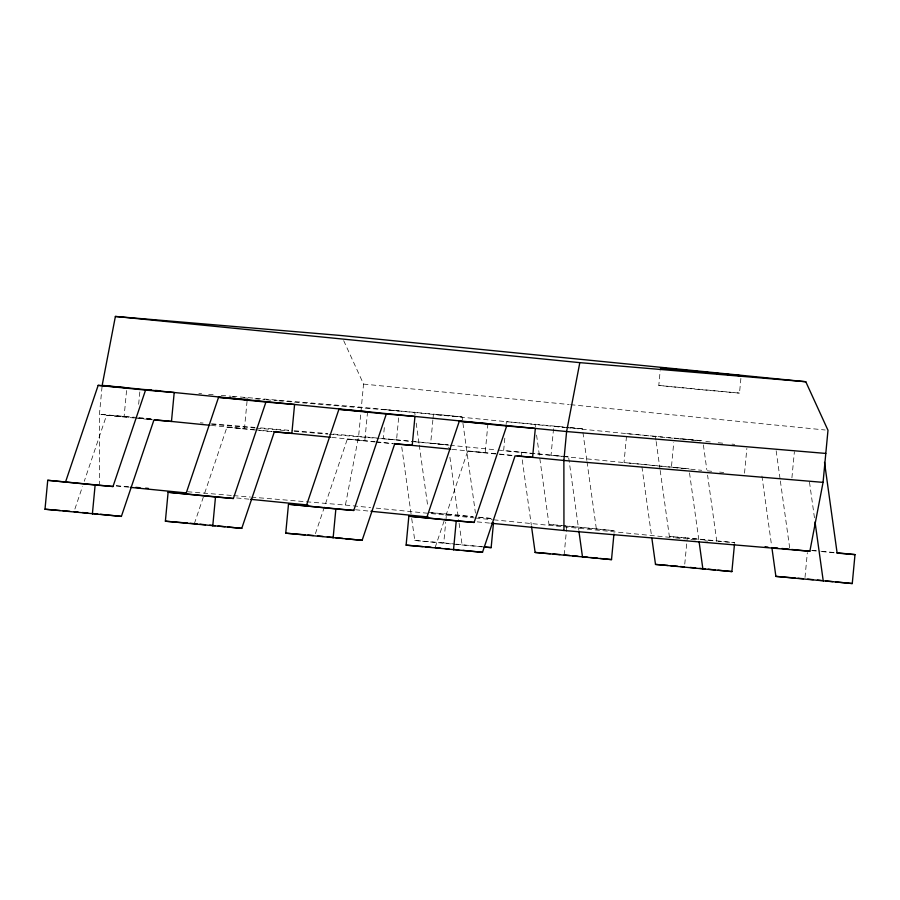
<?xml version="1.0" encoding="UTF-8"?>
<svg xmlns="http://www.w3.org/2000/svg" width="900" height="900" viewBox="0 0 900 900"><rect width="100%" height="100%" fill="white"/><g stroke="black" fill="none" stroke-linecap="round" stroke-linejoin="round"><path stroke-width="0.67" stroke-dasharray="4.5 3.38" d="M102.049 386.719L99.439 414.281L99.517 484.301M126.562 390.555L124.087 416.734L106.56 415.249L84.251 481.298M138.656 404.269L139.826 391.871M247.061 401.141L244.451 428.704L226.935 427.23L203.737 495.911M343.688 340.65L363.555 384.086L358.639 436.174L345.42 505.069L251.809 497.16M367.56 411.739L364.826 440.674L347.299 439.2L315.191 534.308M384.322 427.601L383.276 438.626L448.189 444.825L448.571 447.57M398.632 417.904L396.551 439.954L376.931 438.289M432.877 419.918L430.661 443.34L448.189 444.825M433.012 418.534L433.406 414.405L462.049 416.824L475.436 513.056M411.705 518.467L414.765 540.472L443.756 542.914L445.714 522.248M445.838 520.875L446.49 513.979L472.973 516.611M487.935 423.709L485.201 452.655L467.674 451.17L444.476 519.863M504.821 438.199L503.651 450.608L568.564 456.795L578.7 529.661M506.126 424.418L506.385 421.661L568.485 427.41M564.131 554.895L566.865 525.949L614.261 530.663L613.991 533.419M626.49 436.387L624.015 462.577L688.939 468.765L671.411 467.291L673.751 442.485M740.891 378.416L739.508 393.109L695.587 389.216L658.789 385.425L660.173 370.733M684.765 564.109L687.24 537.919L734.625 542.632L718.133 541.249M744.525 473.164L746.865 448.369M791.91 477.877L794.385 451.699M805.005 577.462L807.345 552.656M74.891 509.04L82.474 486.585M194.366 523.654L203.287 497.239M435.116 547.594L444.037 521.179M658.789 385.425L739.508 393.109M198.844 393.514L201.645 393.75M208.654 394.335L215.662 394.931M221.265 395.404L231.075 396.236M232.47 396.349L361.373 407.239L564.795 427.478M386.01 409.691L462.049 416.824M232.56 396.923L235.361 397.159M243.765 397.868L247.972 398.228M254.97 398.824L264.78 399.645M266.186 399.769L277.391 400.714M278.786 400.826L399.285 411.007M586.822 460.418L582.424 428.794L553.77 426.375L551.036 455.321L568.564 456.795M626.76 433.631L702.799 440.775L674.145 438.345M137.273 417.476L99.439 414.281L133.369 417.656M138.668 417.6L151.279 418.657M200.317 422.809L203.119 423.045M211.523 423.754L254.959 427.421M260.561 427.894L292.781 430.616M294.188 430.729L327.814 433.575M333.416 434.048L379.17 438.221M151.369 419.243L137.351 418.05L152.37 419.546M211.612 424.327L255.037 427.995M256.444 428.119L288.664 430.841M294.266 431.314L327.892 434.149M329.299 434.272L375.525 438.176M116.291 485.719L128.858 486.776M187.537 491.738L232.256 495.506M233.651 495.63L250.414 497.048M428.625 512.471L446.49 513.979M478.766 517.41L492.514 518.58M536.569 435.082L549 524.441L566.865 525.949M549 524.441L614.261 530.663M660.184 470.43L669.364 536.411L687.24 537.919M414.765 540.472L482.861 546.93M363.555 384.086L569.194 404.539M570.589 404.685L825.188 429.998M569.88 427.545L582.424 428.794M566.168 427.613L700.312 440.955M705.814 441.495L712.699 442.181M718.211 442.733L723.724 443.284M731.981 444.105L734.738 444.375M380.543 438.356L412.92 441.574M414.293 441.72L448.571 445.129M449.944 445.264L496.766 449.921M498.139 450.056L562.05 456.412M563.434 456.548L689.31 469.069M690.694 469.204L701.707 470.306M707.209 470.846L712.721 471.397M719.606 472.084L723.735 472.489M211.41 425.419L254.216 429.671M255.611 429.817L272.329 431.483M331.774 437.389L374.58 441.652M375.975 441.787L392.704 443.452M452.149 449.359L497.745 453.904M499.14 454.039L513.079 455.423M106.56 415.249L134.438 418.027M135.832 418.162L152.561 419.827M226.935 427.23L257.591 430.279M258.986 430.414L274.32 431.944M347.299 439.2L375.176 441.968M376.571 442.114L393.3 443.779M467.674 451.17L498.341 454.219M499.736 454.354L513.675 455.749M478.553 517.163L493.886 518.692M811.789 550.316L820.159 551.149M821.543 551.284L835.481 552.668M431.415 512.741L473.231 516.904M669.364 536.411L716.76 541.125L707.58 475.144M812.036 550.609L816.221 551.025M821.801 551.576L837.135 553.095M345.42 505.069L370.598 507.577M376.2 508.129L474.12 517.871M475.515 518.006L492.3 519.683M493.706 519.817L562.252 526.635M563.648 526.781L674.156 537.773M675.562 537.908L685.35 538.886M690.941 539.438L696.544 540M704.936 540.832L707.726 541.102M116.302 485.966L128.903 487.215M236.61 497.936L249.199 499.185M355.511 509.76L369.506 511.155M477.214 521.865L489.803 523.114M443.756 542.914L454.905 544.028M456.3 544.163L482.782 546.795M809.494 482.119L814.466 517.86M776.16 450.776L780.176 479.644M780.367 481.027L789.739 548.381M761.918 476.032L771.671 546.142M703.373 444.892L706.815 469.642M689.512 472.894L698.884 540.259M655.403 436.061L655.976 440.179M656.168 441.551L659.992 469.046M641.925 466.808L651.679 536.918M587.014 461.79L596.385 529.155M535.039 424.08L535.421 426.836M521.168 452.081L531.304 524.947M449.91 457.2L458.899 521.809M459.09 523.181L462.15 545.186M414.664 412.11L415.046 414.855M416.194 423.113L419.062 443.734M419.254 445.106L427.86 506.97M401.76 446.985L411.514 517.095"/><path stroke-width="1.35" d="M45 509.231L47.734 480.296L112.995 486.517L145.564 390.082L174.206 392.512L171.472 421.447L153.945 419.963L121.388 516.398L45 509.231L60.188 510.514M92.385 513.945L95.13 485.01L112.995 486.517M165.375 521.201L168.109 492.266L233.37 498.488L265.928 402.064L294.581 404.483L291.848 433.418L274.32 431.944L241.763 528.368L165.375 521.201L187.47 523.069M212.76 525.915L215.494 496.98L233.37 498.488M285.739 533.183L288.484 504.236L353.745 510.457L386.303 414.034L414.956 416.452L412.223 445.387L394.695 443.914L362.126 540.337L285.739 533.183L305.077 534.814M333.135 537.885L335.869 508.95L353.745 510.457M406.114 545.153L408.848 516.206L474.109 522.439L506.678 426.004L535.32 428.423L532.586 457.369L515.07 455.884L482.501 552.308L406.114 545.153L422.685 546.548M453.51 549.866L456.244 520.92L474.109 522.439M484.245 547.054L491.152 547.627L493.493 522.821M531.495 526.32L535.129 552.442L611.516 559.609L613.867 534.803M651.87 538.29L655.504 564.413L731.891 571.579L734.501 544.016M491.209 523.26L563.951 530.494L809.854 551.261L823.061 482.366L827.989 430.279L805.781 381.735L341.348 335.543L115.391 316.451L102.172 385.346L566.606 431.539L825.795 453.431M771.863 547.515L775.879 576.383L852.266 583.549L855 554.614L836.876 552.803M805.781 381.735L579.814 362.644L566.606 431.539L563.873 460.474L563.951 530.494M65.61 481.804L98.168 385.369L126.821 387.799M185.974 493.774L218.542 397.35L247.196 399.769M306.349 505.744L338.906 409.32L367.56 411.739M426.724 517.725L459.281 421.29L487.935 423.709M145.688 389.588L151.301 390.06M155.498 390.42L159.705 390.769M823.061 482.366L563.873 460.474L517.252 455.839M135.844 487.373L140.04 487.721M145.631 488.194L148.421 488.43M855 554.614L837.135 553.095L824.512 462.364M62.955 510.75L69.851 511.335M190.226 523.305L197.156 523.935M535.129 552.442L550.316 553.725M553.084 553.961L559.991 554.546M307.834 535.039L313.358 535.511M655.504 564.413L667.935 565.459M670.691 565.695L677.599 566.28M680.355 566.516L684.506 566.865M425.452 546.784L430.976 547.245M775.879 576.383L795.206 578.014M797.974 578.25L803.498 578.722M115.391 316.451L579.814 362.644M98.168 385.369L145.564 390.082M218.542 397.35L265.928 402.064M338.906 409.32L386.303 414.034M459.281 421.29L506.678 426.004M155.093 419.816L210.026 425.284M273.724 431.618L330.401 437.254M394.099 443.588L450.776 449.224M765.09 546.817L767.88 547.087M773.482 547.65L777.679 548.066M781.875 548.483L788.861 549.18M791.663 549.461L809.854 551.261M130.297 487.361L186.255 492.93M250.605 499.32L307.957 505.035M370.901 511.29L428.254 516.994M47.734 480.296L95.13 485.01M168.109 492.266L215.494 496.98M288.484 504.236L335.869 508.95M408.848 516.206L456.244 520.92M484.178 546.941L491.152 547.627M564.131 554.895L569.7 555.446M572.49 555.727L578.07 556.279M582.255 556.695L587.824 557.246M590.614 557.528L597.577 558.214M600.367 558.495L611.516 559.609M690.075 567.416L695.655 567.967M699.829 568.384L705.409 568.946M708.199 569.216L715.163 569.914M717.952 570.195L731.891 571.579M807.66 579.116L813.24 579.668M817.414 580.084L821.599 580.5M825.784 580.916L832.748 581.614M835.538 581.884L852.266 583.549M74.002 511.684L78.176 512.1M82.361 512.516L87.941 513.067M92.115 513.484L97.695 514.035M100.485 514.316L121.388 516.398M199.946 524.205L205.515 524.767M209.7 525.184L215.28 525.735M218.07 526.016L225.034 526.702M227.824 526.984L241.763 528.368M317.531 535.905L323.1 536.456M327.285 536.873L332.865 537.424M335.644 537.705L342.619 538.403M345.409 538.673L362.126 540.337M435.116 547.594L440.685 548.156M444.87 548.572L449.055 548.989M453.229 549.405L458.809 549.956M462.994 550.373L482.501 552.308M815.04 521.989L823.264 581.096M699.075 541.631L702.9 569.126M578.891 531.034L582.525 557.156M662.726 368.213L660.431 368.066L741.15 375.739L662.726 368.213"/></g></svg>
